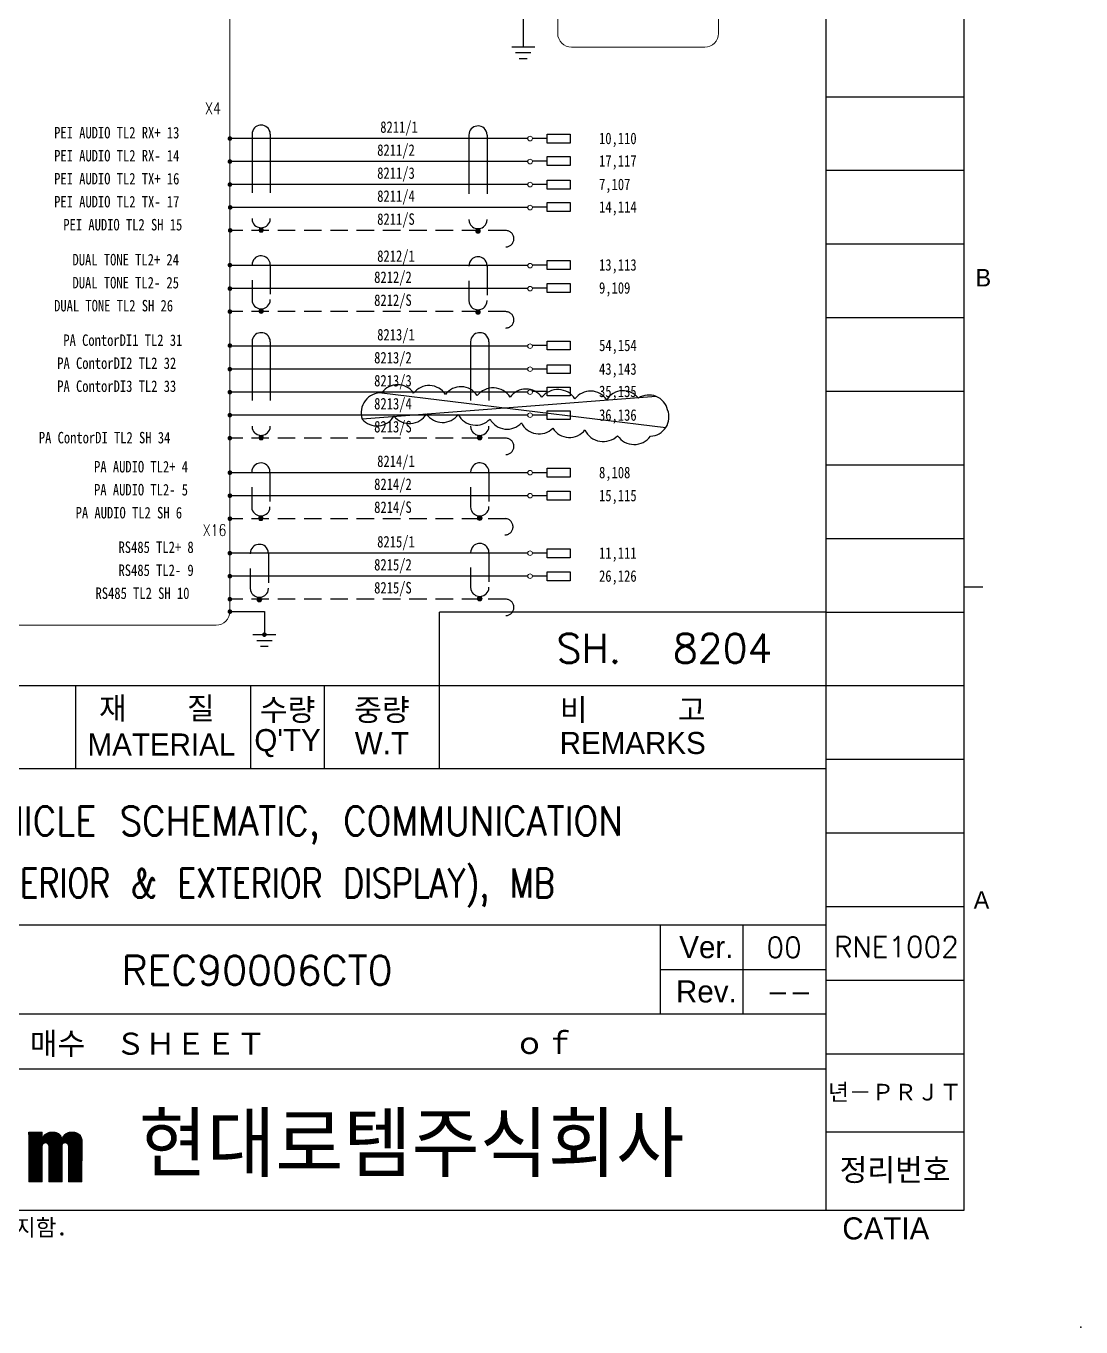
# Model space of a CAD drawing. Header units: millimetres. Extents: x 1599 to 2158, y -510 to -79.
# Drawn here: x 2043.6 to 2158.2, y -510.5 to -369.1 of the extents above; entities that cross this region are included whole.
import ezdxf
from ezdxf.enums import TextEntityAlignment as Align

# ---------------------------------------------------------------- set-up
doc = ezdxf.new("R2010")
doc.units = ezdxf.units.MM
doc.linetypes.add('HIDDEN', pattern=[9.525, 6.35, -3.175])
for name, color, linetype, lineweight in [('7', 7, 'Continuous', 15), ('LINE', 7, 'Continuous', 15), ('TEXT', 7, 'Continuous', 15)]:
    doc.layers.add(name, color=color, linetype=linetype, lineweight=lineweight)
for name, color, linetype in [('FG', 62, 'Continuous'), ('SHIELD', 41, 'Continuous'), ('SYMS', 7, 'Continuous'), ('TX+', 1, 'Continuous'), ('TX-', 30, 'Continuous')]:
    doc.layers.add(name, color=color, linetype=linetype)
doc.styles.add('CI', font='romand.shx', dxfattribs={"bigfont": 'whgdtxt.shx'})
doc.styles.add('ROMANS', font='txt', dxfattribs={"height": 0.2})
doc.styles.get("Standard").update_dxf_attribs({"font": 'txt.shx', "bigfont": 'whgtxt.shx'})
doc.styles.add('WD', font='romans.shx')

# ---------------------------------------------------------------- blocks, each defined once
blk = doc.blocks.new('BALL')
at = {"layer": 'LINE'}
h = blk.add_hatch(color=256, dxfattribs=at)
h.paths.add_polyline_path([(203.75, 320.23, 0.41419), (203.5, 319.98), (203.75, 319.98)])
h.paths.add_polyline_path([(203.75, 320.23), (203.75, 319.98), (204, 319.98, 0.41419)])
h.paths.add_polyline_path([(204, 319.98, 0.00002), (204, 319.98), (203.5, 319.98, 1.00004)])
blk.add_circle((203.75, 319.98), 0.25, dxfattribs=at)
blk = doc.blocks.new('A$C38FC7A60')
at = {"layer": 'SHIELD', "linetype": 'HIDDEN'}
for p, q in [((-1.98, 10), (-1.98, 2.5)), ((0, 0), (0, 0.52))]:
    blk.add_line(p, q, dxfattribs=at)
for points in [[(-1.98, 10), (-1.98, 10), (-1.94, 10.52), (-1.94, 10.52), (-1.23, 12.78), (1.93, 12.35), (1.98, 10), (1.98, 10), (1.98, 2.5), (1.98, 2.5)], [(1.98, 2.5), (1.98, 2.5), (1.94, 1.98), (1.94, 1.98), (1.34, 0.01), (-1.34, 0.01), (-1.94, 1.98), (-1.94, 1.98), (-1.98, 2.5), (-1.98, 2.5)]]:
    blk.add_open_spline(points, degree=3, knots=[0, 0, 0, 0, 1, 1, 1, 2, 2, 2, 3, 3, 3, 3], dxfattribs=at)
at = {"layer": 'SHIELD', "linetype": 'HIDDEN', "xscale": -2, "yscale": 2, "zscale": 2}
blk.add_blockref('BALL', (407.5, -639.96), dxfattribs=at)
blk = doc.blocks.new('HA2S1_REF')
for p, q in [((0, 0.109375), (0, -0.109375)), ((0.5625, 0.109375), (0, 0.109375)), ((0.5625, -0.109375), (0.5625, 0.109375)), ((0, -0.109375), (0.5625, -0.109375))]:
    blk.add_line(p, q)
at = {"style": 'WD', "flags": 1}
blk.add_attdef('SIGCODE', (0.0625, 0.1575), '', height=0.125, dxfattribs=at)
at = {"style": 'WD'}
blk.add_attdef('XREF', text='', height=0.125, dxfattribs=at).set_placement((0.28125, -0.0625), align=Align.CENTER)

msp = doc.modelspace()

# ---------------------------------------------------------------- hatches: boundary and pattern name
h = msp.add_hatch()
h.set_pattern_fill('ANSI31', color=256, scale=0.1, style=0)
h.set_pattern_definition([(45, (1531.588081, -317.497755), (-0.00883883476, 0.00883883476), [])])
h.paths.add_polyline_path([(2049.66, -490.25), (2049.66, -490.14), (2049.64, -490.04), (2049.61, -489.94), (2049.58, -489.85), (2049.54, -489.77), (2049.48, -489.7), (2049.43, -489.63), (2049.36, -489.57), (2049.29, -489.51), (2049.21, -489.46), (2049.13, -489.42), (2049.05, -489.39), (2048.96, -489.36), (2048.87, -489.34), (2048.77, -489.32), (2048.68, -489.31), (2048.58, -489.31), (2048.49, -489.31), (2048.39, -489.32), (2048.3, -489.34), (2048.2, -489.37), (2048.12, -489.4), (2048.03, -489.44), (2047.95, -489.48), (2047.87, -489.53), (2047.8, -489.59), (2047.73, -489.65), (2047.67, -489.72), (2047.62, -489.8), (2047.57, -489.88), (2047.54, -489.97), (2047.51, -490.06), (2047.48, -489.97), (2047.44, -489.88), (2047.4, -489.8), (2047.35, -489.72), (2047.3, -489.65), (2047.24, -489.59), (2047.18, -489.53), (2047.11, -489.49), (2047.03, -489.44), (2046.96, -489.4), (2046.88, -489.37), (2046.79, -489.35), (2046.71, -489.33), (2046.62, -489.32), (2046.53, -489.31), (2046.45, -489.31), (2046.36, -489.31), (2046.27, -489.32), (2046.18, -489.34), (2046.1, -489.36), (2046.01, -489.39), (2045.93, -489.43), (2045.85, -489.47), (2045.78, -489.51), (2045.7, -489.57), (2045.63, -489.62), (2045.57, -489.69), (2045.51, -489.75), (2045.46, -489.83), (2045.41, -489.91), (2045.37, -489.99), (2045.33, -490.08), (2045.33, -489.33), (2043.87, -489.33), (2043.87, -494.71), (2045.33, -494.71), (2045.33, -490.81), (2045.35, -490.73), (2045.37, -490.67), (2045.41, -490.61), (2045.46, -490.57), (2045.52, -490.53), (2045.58, -490.5), (2045.65, -490.49), (2045.72, -490.49), (2045.78, -490.5), (2045.84, -490.52), (2045.9, -490.55), (2045.95, -490.59), (2045.99, -490.65), (2046.03, -490.72), (2046.04, -490.8), (2046.05, -490.86), (2046.05, -494.71), (2047.49, -494.71), (2047.49, -490.75), (2047.5, -490.68), (2047.53, -490.62), (2047.57, -490.57), (2047.63, -490.53), (2047.69, -490.51), (2047.75, -490.49), (2047.8, -490.49), (2047.85, -490.48), (2047.92, -490.5), (2047.98, -490.51), (2048.03, -490.54), (2048.1, -490.59), (2048.14, -490.65), (2048.17, -490.72), (2048.18, -490.79), (2048.18, -494.71), (2049.64, -494.71)])

# ---------------------------------------------------------------- linework, layer by layer
at = {"color": 5, "linetype": 'Continuous'}
for p, q in [((2130.49, -497.8), (2130.49, -91.4)), ((2145.49, -497.8), (2145.49, -91.4)), ((2130.49, -384.8), (2145.49, -384.8)), ((2130.49, -400.8), (2145.49, -400.8)), ((2130.49, -416.8), (2145.49, -416.8)), ((2130.49, -432.8), (2145.49, -432.8)), ((1951.99, -440.8), (2130.49, -440.8)), ((2130.49, -448.8), (2145.49, -448.8)), ((1951.99, -449.8), (2130.49, -449.8)), ((2130.49, -464.8), (2145.49, -464.8)), ((2130.49, -480.8), (2145.49, -480.8)), ((1612.09, -497.8), (2145.49, -497.8))]:
    msp.add_line(p, q, dxfattribs=at)
at = {"color": 0}
for p, q in [((2098.84, -371.42), (2096.34, -371.42)), ((2098.42, -372.05), (2096.76, -372.05)), ((2098.01, -372.67), (2097.17, -372.67)), ((2068.23, -435.26), (2070.73, -435.26)), ((2068.65, -435.88), (2070.31, -435.88)), ((2069.06, -436.51), (2069.9, -436.51))]:
    msp.add_line(p, q, dxfattribs=at)
at = {"color": 6, "linetype": 'Continuous'}
for p, q in [((2130.49, -376.8), (2145.49, -376.8)), ((2130.49, -392.8), (2145.49, -392.8)), ((2130.49, -408.8), (2145.49, -408.8)), ((2130.49, -424.8), (2145.49, -424.8)), ((2145.49, -430.06), (2147.54, -430.06)), ((2088.49, -440.8), (2088.49, -432.8)), ((2130.49, -432.8), (2088.49, -432.8)), ((2048.99, -449.8), (2048.99, -440.8)), ((2067.99, -449.8), (2067.99, -440.8)), ((2075.99, -449.8), (2075.99, -440.8)), ((2088.49, -449.8), (2088.49, -440.8)), ((2130.49, -440.8), (2145.49, -440.8)), ((2130.49, -456.8), (2145.49, -456.8)), ((2014.99, -466.81), (2130.49, -466.81)), ((2112.49, -476.46), (2112.49, -466.81)), ((2121.49, -476.46), (2121.49, -466.81)), ((2112.49, -471.64), (2130.49, -471.64)), ((2130.49, -472.8), (2145.49, -472.8)), ((2014.99, -476.46), (2130.49, -476.46)), ((2110.49, -476.46), (2115.49, -476.46)), ((1989.99, -482.46), (2130.49, -482.46)), ((2130.49, -489.3), (2145.49, -489.3))]:
    msp.add_line(p, q, dxfattribs=at)
for p, q in [((2098.09, -381.35), (2065.73, -381.35)), ((2098.09, -383.85), (2065.73, -383.85)), ((2098.09, -386.35), (2065.73, -386.35)), ((2098.09, -388.85), (2065.73, -388.85)), ((2098.09, -395.16), (2065.73, -395.16)), ((2098.09, -397.66), (2065.73, -397.66)), ((2098.09, -403.91), (2065.73, -403.91)), ((2098.09, -406.41), (2065.73, -406.41)), ((2098.09, -408.91), (2065.73, -408.91)), ((2098.09, -411.41), (2065.73, -411.41)), ((2098.09, -417.66), (2065.73, -417.66)), ((2098.09, -420.16), (2065.73, -420.16))]:
    msp.add_line(p, q)
at = {"color": 0, "linetype": 'Continuous'}
for p, q in [((2100.19, -381.35), (2098.59, -381.35)), ((2100.19, -383.8), (2098.58, -383.8)), ((2100.19, -386.35), (2098.59, -386.35)), ((2100.19, -388.8), (2098.58, -388.8)), ((2100.19, -395.1), (2098.58, -395.1)), ((2100.19, -397.6), (2098.58, -397.6)), ((2100.18, -403.84), (2098.58, -403.84)), ((2100.19, -406.41), (2098.59, -406.41)), ((2100.18, -408.84), (2098.58, -408.84)), ((2100.19, -411.41), (2098.59, -411.41)), ((2100.19, -417.66), (2098.59, -417.66)), ((2100.19, -420.16), (2098.59, -420.16)), ((2100.19, -426.41), (2098.59, -426.41)), ((2100.19, -428.91), (2098.59, -428.91))]:
    msp.add_line(p, q, dxfattribs=at)
at = {"color": 1}
for p, q in [((2112.02, -409.37), (2080.1, -411.83)), ((2082.24, -408.97), (2113.1, -412.74))]:
    msp.add_line(p, q, dxfattribs=at)
at = {"color": 154, "lineweight": 0}
for p, q in [((2043.87, -489.33), (2043.87, -494.71)), ((2045.33, -489.33), (2043.87, -489.33)), ((2043.87, -489.33), (2043.87, -489.33)), ((2045.33, -490.08), (2045.33, -489.33)), ((2045.37, -489.99), (2045.33, -490.08)), ((2045.41, -489.91), (2045.37, -489.99)), ((2045.46, -489.83), (2045.41, -489.91)), ((2045.42, -490.6), (2045.45, -490.57)), ((2045.45, -490.57), (2045.47, -490.55)), ((2045.51, -489.75), (2045.46, -489.83)), ((2045.47, -490.55), (2045.5, -490.53)), ((2045.5, -490.53), (2045.53, -490.52)), ((2045.57, -489.69), (2045.51, -489.75)), ((2045.53, -490.52), (2045.56, -490.51)), ((2045.56, -490.51), (2045.6, -490.5)), ((2045.63, -489.62), (2045.57, -489.69)), ((2045.6, -490.5), (2045.63, -490.49)), ((2045.7, -489.57), (2045.63, -489.62)), ((2045.63, -490.49), (2045.66, -490.49)), ((2045.66, -490.49), (2045.69, -490.49)), ((2045.69, -490.49), (2045.73, -490.49)), ((2045.78, -489.51), (2045.7, -489.57)), ((2045.73, -490.49), (2045.76, -490.5)), ((2045.76, -490.5), (2045.79, -490.5)), ((2045.85, -489.47), (2045.78, -489.51)), ((2045.79, -490.5), (2045.82, -490.51)), ((2045.82, -490.51), (2045.85, -490.52)), ((2045.93, -489.43), (2045.85, -489.47)), ((2045.85, -490.52), (2045.88, -490.54)), ((2045.88, -490.54), (2045.91, -490.56)), ((2045.91, -490.56), (2045.94, -490.58)), ((2046.01, -489.39), (2045.93, -489.43)), ((2046.1, -489.36), (2046.01, -489.39)), ((2046.18, -489.34), (2046.1, -489.36)), ((2046.27, -489.32), (2046.18, -489.34)), ((2046.36, -489.31), (2046.27, -489.32)), ((2046.45, -489.31), (2046.36, -489.31)), ((2046.53, -489.31), (2046.45, -489.31)), ((2046.62, -489.32), (2046.53, -489.31)), ((2046.71, -489.33), (2046.62, -489.32)), ((2046.79, -489.35), (2046.71, -489.33)), ((2046.88, -489.37), (2046.79, -489.35)), ((2046.96, -489.4), (2046.88, -489.37)), ((2047.03, -489.44), (2046.96, -489.4)), ((2047.11, -489.49), (2047.03, -489.44)), ((2047.18, -489.53), (2047.11, -489.49)), ((2047.24, -489.59), (2047.18, -489.53)), ((2047.3, -489.65), (2047.24, -489.59)), ((2047.35, -489.72), (2047.3, -489.65)), ((2047.4, -489.8), (2047.35, -489.72)), ((2047.44, -489.88), (2047.4, -489.8)), ((2047.48, -489.97), (2047.44, -489.88)), ((2047.51, -490.06), (2047.48, -489.97)), ((2047.54, -489.97), (2047.51, -490.06)), ((2047.57, -489.88), (2047.54, -489.97)), ((2047.55, -490.6), (2047.57, -490.57)), ((2047.62, -489.8), (2047.57, -489.88)), ((2047.57, -490.57), (2047.6, -490.56)), ((2047.6, -490.56), (2047.62, -490.54)), ((2047.67, -489.72), (2047.62, -489.8)), ((2047.62, -490.54), (2047.65, -490.52)), ((2047.65, -490.52), (2047.68, -490.51)), ((2047.73, -489.65), (2047.67, -489.72)), ((2047.68, -490.51), (2047.71, -490.5)), ((2047.71, -490.5), (2047.74, -490.49)), ((2047.8, -489.59), (2047.73, -489.65)), ((2047.74, -490.49), (2047.77, -490.49)), ((2047.77, -490.49), (2047.8, -490.49)), ((2047.87, -489.53), (2047.8, -489.59)), ((2047.8, -490.49), (2047.83, -490.49)), ((2047.83, -490.49), (2047.87, -490.49)), ((2047.95, -489.48), (2047.87, -489.53)), ((2047.87, -490.49), (2047.9, -490.49)), ((2047.9, -490.49), (2047.93, -490.5)), ((2047.93, -490.5), (2047.96, -490.51)), ((2048.03, -489.44), (2047.95, -489.48)), ((2047.96, -490.51), (2047.99, -490.52)), ((2047.99, -490.52), (2048.02, -490.53)), ((2048.02, -490.53), (2048.05, -490.55)), ((2048.12, -489.4), (2048.03, -489.44)), ((2048.05, -490.55), (2048.07, -490.57)), ((2048.07, -490.57), (2048.1, -490.59)), ((2048.2, -489.37), (2048.12, -489.4)), ((2048.3, -489.34), (2048.2, -489.37)), ((2048.39, -489.32), (2048.3, -489.34)), ((2048.49, -489.31), (2048.39, -489.32)), ((2048.58, -489.31), (2048.49, -489.31)), ((2048.68, -489.31), (2048.58, -489.31)), ((2048.77, -489.32), (2048.68, -489.31)), ((2048.87, -489.34), (2048.77, -489.32)), ((2048.96, -489.36), (2048.87, -489.34)), ((2049.05, -489.39), (2048.96, -489.36)), ((2049.13, -489.42), (2049.05, -489.39)), ((2049.21, -489.46), (2049.13, -489.42)), ((2049.29, -489.51), (2049.21, -489.46)), ((2049.36, -489.57), (2049.29, -489.51)), ((2049.43, -489.63), (2049.36, -489.57)), ((2049.48, -489.7), (2049.43, -489.63)), ((2049.54, -489.77), (2049.48, -489.7)), ((2049.58, -489.85), (2049.54, -489.77)), ((2049.61, -489.94), (2049.58, -489.85)), ((2049.64, -490.04), (2049.61, -489.94)), ((2049.66, -490.14), (2049.64, -490.04)), ((2049.64, -494.71), (2049.66, -490.25)), ((2049.66, -490.25), (2049.66, -490.14)), ((2045.33, -490.84), (2045.34, -490.79)), ((2045.33, -494.71), (2045.33, -490.84)), ((2045.34, -490.75), (2045.35, -490.72)), ((2045.34, -490.79), (2045.34, -490.75)), ((2045.35, -490.72), (2045.37, -490.68)), ((2045.37, -490.68), (2045.38, -490.65)), ((2045.38, -490.65), (2045.4, -490.62)), ((2045.4, -490.62), (2045.42, -490.6)), ((2045.94, -490.58), (2045.96, -490.61)), ((2045.96, -490.61), (2045.98, -490.63)), ((2045.98, -490.63), (2046, -490.66)), ((2046, -490.66), (2046.02, -490.7)), ((2046.02, -490.7), (2046.03, -490.73)), ((2046.03, -490.73), (2046.04, -490.77)), ((2046.04, -490.77), (2046.04, -490.81)), ((2046.04, -490.81), (2046.05, -490.86)), ((2046.05, -490.86), (2046.05, -494.71)), ((2047.49, -490.74), (2047.5, -490.71)), ((2047.49, -490.77), (2047.49, -490.74)), ((2047.49, -494.71), (2047.49, -490.77)), ((2047.5, -490.68), (2047.52, -490.65)), ((2047.5, -490.71), (2047.5, -490.68)), ((2047.52, -490.65), (2047.53, -490.62)), ((2047.53, -490.62), (2047.55, -490.6)), ((2048.1, -490.59), (2048.12, -490.62)), ((2048.12, -490.62), (2048.14, -490.64)), ((2048.14, -490.64), (2048.15, -490.67)), ((2048.15, -490.67), (2048.16, -490.7)), ((2048.16, -490.7), (2048.17, -490.74)), ((2048.17, -490.74), (2048.18, -490.78)), ((2048.18, -490.78), (2048.18, -490.82)), ((2048.18, -490.82), (2048.18, -494.71)), ((2043.87, -494.71), (2045.33, -494.71)), ((2046.05, -494.71), (2047.49, -494.71)), ((2048.18, -494.71), (2049.64, -494.71))]:
    msp.add_line(p, q, dxfattribs=at)
at = {"const_width": 0.25}
for points in [[(2065.6, -381.35, 1), (2065.85, -381.35, 1)], [(2065.6, -383.85, 1), (2065.85, -383.85, 1)], [(2065.6, -386.35, 1), (2065.85, -386.35, 1)], [(2065.63, -388.83, 1), (2065.88, -388.83, 1)], [(2065.63, -391.33, 1), (2065.88, -391.33, 1)], [(2065.6, -395.1, 1), (2065.85, -395.1, 1)], [(2065.6, -397.66, 1), (2065.85, -397.66, 1)], [(2065.6, -400.16, 1), (2065.85, -400.16, 1)], [(2065.6, -403.85, 1), (2065.85, -403.85, 1)], [(2065.6, -406.41, 1), (2065.85, -406.41, 1)], [(2065.6, -408.91, 1), (2065.85, -408.91, 1)], [(2065.6, -411.41, 1), (2065.85, -411.41, 1)], [(2065.6, -413.91, 1), (2065.85, -413.91, 1)], [(2065.6, -417.66, 1), (2065.85, -417.66, 1)], [(2065.6, -420.16, 1), (2065.85, -420.16, 1)], [(2065.6, -422.66, 1), (2065.85, -422.66, 1)], [(2065.6, -426.41, 1), (2065.85, -426.41, 1)], [(2065.6, -428.91, 1), (2065.85, -428.91, 1)], [(2065.6, -431.41, 1), (2065.85, -431.41, 1)]]:
    msp.add_lwpolyline(points, format="xyb", close=True, dxfattribs=at)
at = {"color": 1}
msp.add_lwpolyline([(2080.1, -411.83, 0.520567), (2083.55, -411.51, 0.520567), (2083.55, -411.51, 0.520567), (2087.09, -411.28, 0.520567), (2087.09, -411.28, 0.520567), (2090.54, -411.33, 0.520567), (2090.54, -411.33, 0.520567), (2093.99, -411.83, 0.520567), (2093.99, -411.83, 0.520567), (2097.4, -412.24, 0.520567), (2097.4, -412.24, 0.520567), (2100.8, -412.83, 0.520567), (2100.8, -412.83, 0.520567), (2104.3, -413.01, 0.520567), (2104.3, -413.01, 0.520567), (2107.84, -413.64, 0.520567), (2107.84, -413.64, 0.520567), (2111.42, -413.69, 0.520567), (2111.42, -413.69, 0.520567), (2113.28, -410.83, 0.520567), (2113.28, -410.83, 0.520567), (2110.11, -409.56, 0.520567), (2110.11, -409.56, 0.520567), (2106.66, -409.74, 0.520567), (2106.66, -409.74, 0.520567), (2103.21, -409.65, 0.520567), (2103.21, -409.65, 0.520567), (2099.62, -409.47, 0.520567), (2099.62, -409.47, 0.520567), (2096.17, -409.47, 0.520567), (2096.17, -409.47, 0.520567), (2092.59, -409.29, 0.520567), (2092.59, -409.29, 0.520567), (2089.14, -409.15, 0.520567), (2089.14, -409.15, 0.520567), (2085.69, -409.02, 0.520567), (2085.69, -409.02, 0.520567), (2082.24, -408.97, 0.520567), (2082.24, -408.97, 0.520567)], format="xyb", close=True, dxfattribs=at)
at = {"color": 0, "const_width": 0.25}
for points in [[(2065.6, -432.76, 1), (2065.85, -432.76, 1)], [(2069.35, -435.26, 1), (2069.6, -435.26, 1)]]:
    msp.add_lwpolyline(points, format="xyb", close=True, dxfattribs=at)
at = {"color": 0}
msp.add_point((2158.19, -510.5), dxfattribs=at)
at = {"layer": '7'}
for points in [[(2064.23, -272.38), (2022.23, -272.38, 0.414214), (2020.73, -273.88), (2020.73, -432.73, 0.414214), (2022.23, -434.23), (2064.23, -434.23, 0.414214), (2065.73, -432.73), (2065.73, -273.88, 0.414214)], [(2117.31, -335.17), (2102.84, -335.17, 0.414214), (2101.34, -336.67), (2101.34, -369.92, 0.414214), (2102.84, -371.42), (2117.31, -371.42, 0.414214), (2118.81, -369.92), (2118.81, -336.67, 0.414214)]]:
    msp.add_lwpolyline(points, format="xyb", close=True, dxfattribs=at)
at = {"layer": 'FG', "color": 0}
for p, q in [((2097.59, -367.67), (2097.59, -371.42)), ((2065.73, -432.76), (2069.48, -432.76)), ((2069.48, -432.76), (2069.48, -435.26))]:
    msp.add_line(p, q, dxfattribs=at)
at = {"layer": 'LINE', "color": 0}
for centre in [(2098.34, -381.35), (2098.34, -383.85), (2098.34, -386.35), (2098.34, -388.85), (2098.34, -395.16), (2098.34, -397.66), (2098.34, -403.91), (2098.34, -406.41), (2098.34, -408.91), (2098.34, -411.41), (2098.34, -417.66), (2098.34, -420.16), (2098.34, -426.41), (2098.34, -428.91)]:
    msp.add_circle(centre, 0.25, dxfattribs=at)
at = {"layer": 'SHIELD', "linetype": 'HIDDEN'}
for p, q in [((2070.11, -380.89), (2070.11, -390.05)), ((2093.67, -380.99), (2093.67, -390.14)), ((2069.12, -391.3), (2069.12, -391.04)), ((2092.68, -391.39), (2092.68, -391.13)), ((2070.11, -403.45), (2070.11, -412.6)), ((2093.86, -403.45), (2093.86, -412.6)), ((2069.12, -413.85), (2069.12, -413.59)), ((2092.87, -413.85), (2092.87, -413.59))]:
    msp.add_line(p, q, dxfattribs=at)
at = {"layer": 'SHIELD', "linetype": 'HIDDEN', "ltscale": 0.3}
for p, q in [((2095.69, -391.35), (2065.73, -391.35)), ((2095.69, -400.16), (2065.73, -400.16)), ((2095.69, -413.91), (2065.73, -413.91)), ((2095.69, -422.66), (2065.73, -422.66)), ((2095.69, -431.41), (2065.73, -431.41))]:
    msp.add_line(p, q, dxfattribs=at)
at = {"layer": 'SHIELD', "linetype": 'HIDDEN'}
for centre, end in [((2095.69, -392.24), 90), ((2095.69, -401.05), 90), ((2095.69, -414.8), 90), ((2095.6, -423.54), 83.96), ((2095.69, -432.3), 90)]:
    msp.add_arc(centre, 0.889, 270, end, dxfattribs=at)
for points, knots in [([(2070.11, -380.89), (2070.11, -380.89), (2070.09, -380.63), (2070.09, -380.63), (2069.74, -379.5), (2068.15, -379.72), (2068.13, -380.89)], [0, 0, 0, 0, 1, 1, 1, 2, 2, 2, 2]), ([(2093.67, -380.99), (2093.67, -380.99), (2093.65, -380.73), (2093.65, -380.73), (2093.29, -379.6), (2091.71, -379.81), (2091.69, -380.99)], [0, 0, 0, 0, 1, 1, 1, 2, 2, 2, 2]), ([(2068.13, -390.05), (2068.13, -390.05), (2068.15, -390.3), (2068.15, -390.3), (2068.45, -391.29), (2069.79, -391.29), (2070.09, -390.3), (2070.09, -390.3), (2070.11, -390.05), (2070.11, -390.05)], [0, 0, 0, 0, 1, 1, 1, 2, 2, 2, 3, 3, 3, 3]), ([(2091.69, -390.14), (2091.69, -390.14), (2091.71, -390.4), (2091.71, -390.4), (2092.01, -391.39), (2093.35, -391.39), (2093.65, -390.4), (2093.65, -390.4), (2093.67, -390.14), (2093.67, -390.14)], [0, 0, 0, 0, 1, 1, 1, 2, 2, 2, 3, 3, 3, 3]), ([(2070.11, -403.45), (2070.11, -403.45), (2070.09, -403.19), (2070.09, -403.19), (2069.74, -402.06), (2068.15, -402.27), (2068.13, -403.45)], [0, 0, 0, 0, 1, 1, 1, 2, 2, 2, 2]), ([(2093.86, -403.45), (2093.86, -403.45), (2093.84, -403.19), (2093.84, -403.19), (2093.49, -402.06), (2091.9, -402.27), (2091.88, -403.45)], [0, 0, 0, 0, 1, 1, 1, 2, 2, 2, 2]), ([(2068.13, -412.6), (2068.13, -412.6), (2068.15, -412.86), (2068.15, -412.86), (2068.45, -413.85), (2069.79, -413.85), (2070.09, -412.86), (2070.09, -412.86), (2070.11, -412.6), (2070.11, -412.6)], [0, 0, 0, 0, 1, 1, 1, 2, 2, 2, 3, 3, 3, 3]), ([(2091.88, -412.6), (2091.88, -412.6), (2091.9, -412.86), (2091.9, -412.86), (2092.2, -413.85), (2093.54, -413.85), (2093.84, -412.86), (2093.84, -412.86), (2093.86, -412.6), (2093.86, -412.6)], [0, 0, 0, 0, 1, 1, 1, 2, 2, 2, 3, 3, 3, 3])]:
    msp.add_open_spline(points, degree=3, knots=knots, dxfattribs=at)
for points in [[(2068.13, -380.89), (2068.13, -380.89), (2068.13, -390.05), (2068.13, -390.05)], [(2091.69, -380.99), (2091.69, -380.99), (2091.69, -390.14), (2091.69, -390.14)], [(2068.13, -403.45), (2068.13, -403.45), (2068.13, -412.6), (2068.13, -412.6)], [(2091.88, -403.45), (2091.88, -403.45), (2091.88, -412.6), (2091.88, -412.6)]]:
    msp.add_open_spline(points, degree=3, dxfattribs=at)
at = {"layer": 'TX+'}
msp.add_line((2098.09, -426.41), (2065.73, -426.41), dxfattribs=at)
at = {"layer": 'TX-'}
msp.add_line((2098.09, -428.91), (2065.73, -428.91), dxfattribs=at)

# ---------------------------------------------------------------- block references
at = {"layer": '7', "xscale": -0.5, "yscale": 0.5, "zscale": 0.5}
for p in [(2069.12, -400.1), (2092.68, -400.2), (2069.09, -422.61), (2092.87, -422.6), (2068.93, -431.45), (2092.87, -431.35)]:
    msp.add_blockref('A$C38FC7A60', p, dxfattribs=at)
at = {"layer": 'SHIELD', "linetype": 'HIDDEN'}
for p in [(1865.37, -711.27), (1888.93, -711.37), (1865.37, -733.83), (1889.12, -733.83)]:
    msp.add_blockref('BALL', p, dxfattribs=at)
at = {"layer": 'SYMS', "xscale": -4.445000000000164, "yscale": 4.444999999999936, "zscale": 4.444999999999999}
for p in [(2102.69, -381.35), (2102.69, -383.8), (2102.69, -386.35), (2102.69, -388.8), (2102.69, -395.1), (2102.69, -397.6), (2102.68, -403.84), (2102.69, -406.41), (2102.68, -408.84), (2102.69, -411.41), (2102.69, -417.66), (2102.69, -420.16), (2102.69, -426.41), (2102.69, -428.91)]:
    msp.add_blockref('HA2S1_REF', p, dxfattribs=at)

# ---------------------------------------------------------------- texts
at = {"color": 7, "linetype": 'Continuous'}
for s, height, p in [('SH.  8204', 3.15, (2101.22, -438.33)), ('00', 2.231, (2124.02, -470.36)), ('RNE1002', 2.231, (2131.34, -470.31)), ('REC90006CT0', 3.15, (2053.96, -473.31)), ('--', 2.231, (2124.02, -475.18))]:
    msp.add_text(s, height=height, dxfattribs=at).set_placement(p)
for s, width, p in [('VEHICLE SCHEMATIC, COMMUNICATION', 0.9, (2036.17, -457.07)), ('(INTERIOR & EXTERIOR DISPLAY), MB', 0.8, (2036.41, -463.84))]:
    msp.add_text(s, height=3.15, dxfattribs=dict(at, width=width)).set_placement(p)
at = {"style": 'CI'}
msp.add_text('현대로템주식회사', height=7, dxfattribs=at).set_placement((2055.84, -494.21))
at = {"color": 4, "attachment_point": 5, "style": 'ROMANS'}
for s, insert, char_height in [('{\\fﾱﾼﾸﾲￃﾼ|b0|i0|c129|p49;B }', (2147.58, -396.47), 1.9), ('{\\fﾱﾼﾸﾲￃﾼ|b0|i0|c129|p49;재\u3000\u3000질 }', (2057.79, -443.4), 2.4), ('{\\fﾱﾼﾸﾲￃﾼ|b0|i0|c129|p49;수량 }', (2071.99, -443.55), 2.4), ('{\\fﾱﾼﾸﾲￃﾼ|b0|i0|c129|p49;중량 }', (2082.24, -443.55), 2.4), ('{\\fﾱﾼﾸﾲￃﾼ|b0|i0|c129|p49;비\u3000\u3000\u3000고 }', (2109.49, -443.55), 2.4), ('{\\fﾱﾼﾸﾲￃﾼ|b0|i0|c129|p49;MATERIAL }', (2058.29, -447.2), 2.4), ("{\\fﾱﾼﾸﾲￃﾼ|b0|i0|c129|p49;Q'TY }", (2071.99, -447.05), 2.4), ('{\\fﾱﾼﾸﾲￃﾼ|b0|i0|c129|p49;W.T }', (2082.24, -447.05), 2.4), ('{\\fﾱﾼﾸﾲￃﾼ|b0|i0|c129|p49;REMARKS }', (2109.49, -447.05), 2.4), ('{\\fﾱﾼﾸﾲￃﾼ|b0|i0|c129|p49;A }', (2147.38, -464.09), 1.9), ('{\\fﾱﾼﾸﾲￃﾼ|b0|i0|c129|p49;Ver. }', (2117.49, -469.23), 2.4), ('{\\fﾱﾼﾸﾲￃﾼ|b0|i0|c129|p49;Rev. }', (2117.49, -474.05), 2.4), ('{\\fﾱﾼﾸﾲￃﾼ|b0|i0|c129|p49;매수\u3000ＳＨＥＥＴ }', (2056.81, -479.84), 2.4), ('{\\fﾱﾼﾸﾲￃﾼ|b0|i0|c129|p49;ｏｆ }', (2099.91, -479.65), 2.4), ('{\\fNew Gulim|b0|i0|c129|p18;\\H0.75x;년－ＰＲＪＴ\\fﾱﾼﾸﾲￃﾼ|b0|i0|c129|p49;\\H1.333x; }', (2137.99, -485.05), 2.4), ('{\\fNew Gulim|b0|i0|c129|p18;정리번호 }', (2137.99, -493.55), 2.4), ('{\\fﾱﾼﾸﾲￃﾼ|b0|i0|c129|p49;CATIA }', (2136.99, -499.8), 2.4)]:
    msp.add_mtext(s, dxfattribs=dict(at, insert=insert, char_height=char_height))
at = {"color": 6, "insert": (1975.49, -499.8), "char_height": 1.8, "attachment_point": 4, "style": 'ROMANS'}
msp.add_mtext('{\\fﾱﾼﾸﾲￃﾼ|b0|i0|c129|p49;본\u3000도면은\u3000당사\u3000재산으로서\u3000허가없이\u3000무단복사／배포\u3000금지함． }', dxfattribs=at)
at = {"layer": 'TEXT', "width": 0.8}
for s, p in [('X4', (2064.75, -378.07)), ('X16', (2065.35, -423.91))]:
    msp.add_text(s, height=1.25, dxfattribs=at).set_placement(p, align=Align.MIDDLE_RIGHT)
at = {"layer": 'TEXT', "style": 'ROMANS', "width": 0.8}
for s, p in [('PEI AUDIO TL2 RX+ 13', (2046.63, -380.71)), ('8211/1', (2082.06, -380.1)), ('10,110', (2105.83, -381.33)), ('PEI AUDIO TL2 RX- 14', (2046.63, -383.21)), ('8211/2', (2081.73, -382.6)), ('8211/3', (2081.73, -385.1)), ('17,117', (2105.83, -383.78)), ('PEI AUDIO TL2 TX+ 16', (2046.63, -385.71)), ('7,107', (2105.83, -386.33)), ('8211/4', (2081.73, -387.6)), ('PEI AUDIO TL2 TX- 17', (2046.63, -388.21)), ('14,114', (2105.84, -388.78)), ('PEI AUDIO TL2 SH 15', (2047.63, -390.71)), ('8211/S', (2081.73, -390.1)), ('DUAL TONE TL2+ 24', (2048.63, -394.51)), ('8212/1', (2081.73, -394.12)), ('8212/2', (2081.4, -396.41)), ('13,113', (2105.83, -395.08)), ('DUAL TONE TL2- 25', (2048.63, -397.01)), ('9,109', (2105.83, -397.58)), ('8212/S', (2081.4, -398.91)), ('DUAL TONE TL2 SH 26', (2046.63, -399.51)), ('PA ContorDI1 TL2 31', (2047.63, -403.26)), ('8213/1', (2081.73, -402.66)), ('54,154', (2105.84, -403.82)), ('PA ContorDI2 TL2 32', (2046.97, -405.76)), ('8213/2', (2081.4, -405.16)), ('8213/3', (2081.4, -407.66)), ('43,143', (2105.83, -406.39)), ('PA ContorDI3 TL2 33', (2046.97, -408.26)), ('35,135', (2105.83, -408.82)), ('8213/4', (2081.4, -410.16)), ('36,136', (2105.83, -411.39)), ('8213/S', (2081.4, -412.66)), ('PA ContorDI TL2 SH 34', (2044.97, -413.85)), ('PA AUDIO TL2+ 4', (2050.97, -417.01)), ('8214/1', (2081.73, -416.41)), ('8,108', (2105.83, -417.64)), ('8214/2', (2081.4, -418.91)), ('PA AUDIO TL2- 5', (2050.97, -419.51)), ('15,115', (2105.83, -420.14)), ('8214/S', (2081.4, -421.41)), ('PA AUDIO TL2 SH 6', (2048.97, -422.01)), ('RS485 TL2+ 8', (2053.63, -425.76)), ('8215/1', (2081.73, -425.16)), ('8215/2', (2081.4, -427.66)), ('11,111', (2105.83, -426.39)), ('RS485 TL2- 9', (2053.63, -428.26)), ('26,126', (2105.83, -428.89)), ('8215/S', (2081.4, -430.16)), ('RS485 TL2 SH 10', (2051.13, -430.76))]:
    msp.add_text(s, height=1.25, dxfattribs=at).set_placement(p, align=Align.MIDDLE_LEFT)

doc.saveas('drawing.dxf')
